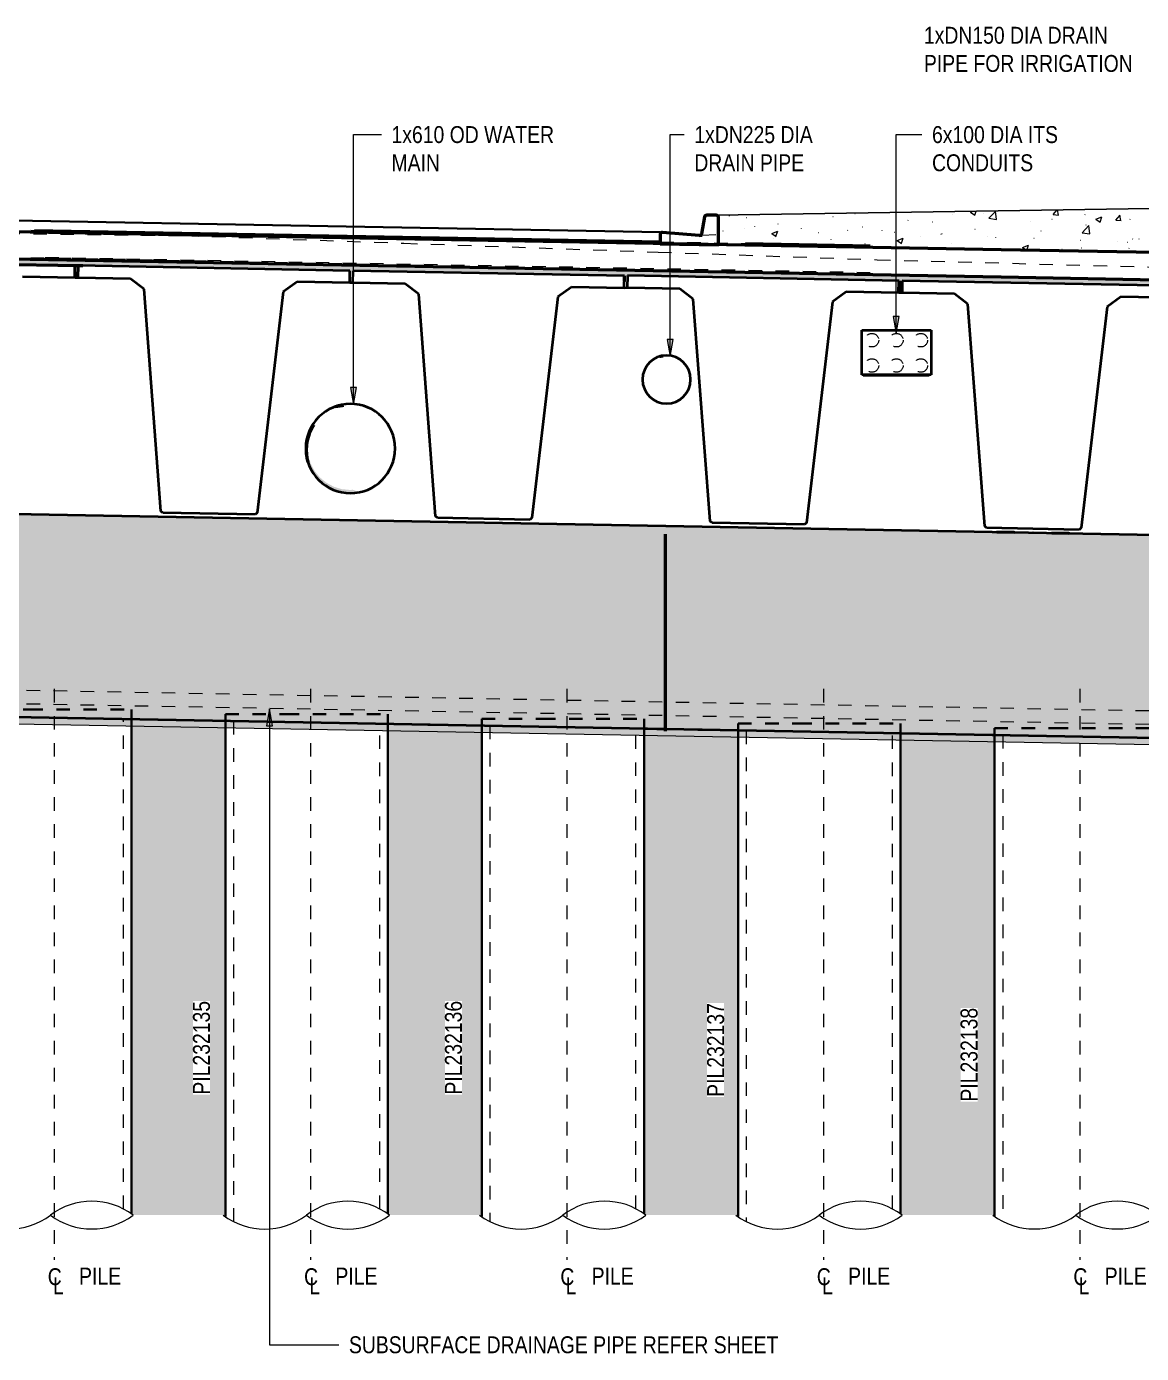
# Model space of a CAD drawing. Header units: metres. Extents: x -1140 to -1058, y 3 to 557.
# Drawn here: x -1072.7 to -1064.46, y 13.8 to 23.6 of the extents above; entities that cross this region are included whole.
import ezdxf

# ---------------------------------------------------------------- set-up
doc = ezdxf.new("R2010")
doc.units = ezdxf.units.M
doc.linetypes.add('JacobsCenter', pattern=[0.015, 0.009, -0.0015, 0.003, -0.0015])
doc.linetypes.add('JacobsDash_2_', pattern=[0.0045, 0.003, -0.0015])
for name, color, linetype, lineweight in [('A-ANNO-NOTE', 7, 'Continuous', 9), ('A-DETL', 7, 'Continuous', 13), ('A-DETL-GENF', 7, 'Continuous', 9), ('A-FLOR', 7, 'Continuous', 50), ('A-FLOR-HDLN', 7, 'JacobsDash_2_', 18), ('A-GENM', 7, 'Continuous', 35), ('A-GENM-HDLN', 7, 'JacobsDash_2_', 18), ('G-ANNO-TEXT', 7, 'Continuous', 9), ('S-BEAM', 7, 'Continuous', 50), ('S-BEAM-HDLN', 7, 'JacobsDash_2_', 18), ('S-FNDN', 7, 'Continuous', 50), ('S-FNDN-HDLN', 7, 'JacobsDash_2_', 18), ('S-FNDN-IDEN', 7, 'Continuous', 18)]:
    doc.layers.add(name, color=color, linetype=linetype, lineweight=lineweight)
doc.styles.add('Arial Narrow', font='ARIALN.TTF', dxfattribs={"height": 0.125})

# ---------------------------------------------------------------- blocks, each defined once
blk = doc.blocks.new('06_SFR_GCT_Girder_SuperT_BR08Edge_CS - Super T - 1815-6539906-DRG-2873064 - ABUTMENT B ELEVATION')
at = {"layer": 'S-BEAM'}
blk.add_line((-1109.404, 21.6333), (-1109.4022, 21.7233), dxfattribs=at)
blk = doc.blocks.new('01_SFO_FRP_Pile_CastInPlace_CS_BR08 - CAST-IN-PLACE PILE - 1200-8642087-DRG-2873064 - ABUTMENT B ELEVATION')
at = {"layer": 'S-FNDN', "lineweight": 35}
for p, q in [((-1116.2781, 18.5052), (-1116.2781, 14.8107)), ((-1115.0781, 14.8269), (-1115.0781, 18.4833))]:
    blk.add_line(p, q, dxfattribs=at)
at = {"layer": 'S-FNDN-HDLN', "lineweight": 35}
for p, q in [((-1116.2781, 18.5554), (-1116.2781, 18.5053)), ((-1116.2781, 18.5554), (-1115.8322, 18.5554)), ((-1115.8322, 18.5554), (-1115.0781, 18.5554)), ((-1115.0781, 18.4833), (-1115.0781, 18.5554))]:
    blk.add_line(p, q, dxfattribs=at)
blk = doc.blocks.new('01_SFO_FRP_Pile_CastInPlace_CS_BR08 - CAST-IN-PLACE PILE - 1200-8642141-DRG-2873064 - ABUTMENT B ELEVATION')
at = {"layer": 'S-FNDN', "lineweight": 35}
for p, q in [((-1114.3831, 18.4706), (-1114.3831, 14.8075)), ((-1113.1831, 14.8269), (-1113.1831, 18.4487))]:
    blk.add_line(p, q, dxfattribs=at)
at = {"layer": 'S-FNDN-HDLN', "lineweight": 35}
for p, q in [((-1114.3831, 18.5212), (-1114.3831, 18.4706)), ((-1114.3831, 18.5212), (-1113.9372, 18.5212)), ((-1113.9372, 18.5212), (-1113.1831, 18.5212)), ((-1113.1831, 18.4487), (-1113.1831, 18.5212))]:
    blk.add_line(p, q, dxfattribs=at)
blk = doc.blocks.new('01_SFO_FRP_Pile_CastInPlace_CS_BR08 - CAST-IN-PLACE PILE - 1200-8642185-DRG-2873064 - ABUTMENT B ELEVATION')
at = {"layer": 'S-FNDN', "lineweight": 35}
for p, q in [((-1112.4881, 18.436), (-1112.4881, 14.8075)), ((-1111.2881, 14.8269), (-1111.2881, 18.4141))]:
    blk.add_line(p, q, dxfattribs=at)
at = {"layer": 'S-FNDN-HDLN', "lineweight": 35}
for p, q in [((-1112.4881, 18.4861), (-1112.4881, 18.436)), ((-1112.4881, 18.4861), (-1112.0422, 18.4861)), ((-1112.0422, 18.4861), (-1111.2881, 18.4861)), ((-1111.2881, 18.4141), (-1111.2881, 18.4861))]:
    blk.add_line(p, q, dxfattribs=at)
blk = doc.blocks.new('01_SFO_FRP_Pile_CastInPlace_CS_BR08 - CAST-IN-PLACE PILE - 1200-8642223-DRG-2873064 - ABUTMENT B ELEVATION')
at = {"layer": 'S-FNDN', "lineweight": 35}
for p, q in [((-1110.5931, 18.4014), (-1110.5931, 14.8075)), ((-1109.3931, 14.8269), (-1109.3931, 18.3795))]:
    blk.add_line(p, q, dxfattribs=at)
at = {"layer": 'S-FNDN-HDLN', "lineweight": 35}
for p, q in [((-1110.5931, 18.4519), (-1110.5931, 18.4014)), ((-1110.5931, 18.4519), (-1110.1472, 18.4519)), ((-1110.1472, 18.4519), (-1109.3931, 18.4519)), ((-1109.3931, 18.3795), (-1109.3931, 18.4519))]:
    blk.add_line(p, q, dxfattribs=at)
blk = doc.blocks.new('01_SFO_FRP_Pile_CastInPlace_CS_BR08 - CAST-IN-PLACE PILE - 1200-8642276-DRG-2873064 - ABUTMENT B ELEVATION')
at = {"layer": 'S-FNDN', "lineweight": 35}
for p, q in [((-1108.6981, 18.3668), (-1108.6981, 14.8107)), ((-1107.4981, 14.8269), (-1107.4981, 18.3449))]:
    blk.add_line(p, q, dxfattribs=at)
at = {"layer": 'S-FNDN-HDLN', "lineweight": 35}
for p, q in [((-1108.6981, 18.4169), (-1108.6981, 18.3668)), ((-1108.6981, 18.4169), (-1108.2522, 18.4169)), ((-1108.2522, 18.4169), (-1107.4981, 18.4169)), ((-1107.4981, 18.3449), (-1107.4981, 18.4169))]:
    blk.add_line(p, q, dxfattribs=at)
blk = doc.blocks.new('20_SFR_WSC_ShotcreteWall_ArchFlatBack_Datum - ArchWall_PileSize_1200-8656571-DRG-2873064 - ABUTMENT B ELEVATION')
at = {"layer": 'A-GENM', "linetype": 'JacobsDash_2_', "lineweight": 18, "true_color": 0x9ab29e}
for points in [[(-1115.0778, 14.8267), (-1115.0778, 18.4828), (-1115.0786, 18.4828), (-1115.0786, 14.8273)], [(-1114.3823, 14.8069), (-1114.3823, 18.47), (-1115.0778, 18.4828), (-1115.0778, 14.8267), (-1115.0644, 14.818), (-1114.3994, 14.818)]]:
    blk.add_hatch(color=253, dxfattribs=at).paths.add_polyline_path(points)
at = {"layer": 'A-GENM', "color": 252, "true_color": 0x888888}
for p, q in [((-1115.0783, 18.4828), (-1115.0778, 18.4828)), ((-1115.0778, 18.4828), (-1115.0778, 14.8267))]:
    blk.add_line(p, q, dxfattribs=at)
at = {"layer": 'A-GENM', "color": 252, "true_color": 0x888888, "flags": 128}
blk.add_lwpolyline([(-1114.3822, 18.47), (-1114.4779, 18.4718), (-1114.5774, 18.4736), (-1114.6785, 18.4755), (-1114.7802, 18.4773), (-1114.8813, 18.4792), (-1114.9808, 18.481), (-1115.0778, 18.4828)], dxfattribs=at)
at = {"layer": 'A-GENM-HDLN', "color": 252, "true_color": 0x888888}
for p, q in [((-1115.1366, 14.8627), (-1115.1366, 18.4839)), ((-1114.3809, 18.47), (-1114.3822, 18.47)), ((-1114.3809, 14.8061), (-1114.3809, 18.47)), ((-1114.3221, 18.4689), (-1114.3221, 14.7709))]:
    blk.add_line(p, q, dxfattribs=at)
at = {"layer": 'A-GENM-HDLN', "color": 252, "true_color": 0x888888, "flags": 128}
for points in [[(-1115.1366, 18.4839), (-1115.1082, 18.4834), (-1115.0885, 18.483), (-1115.0783, 18.4828)], [(-1114.3809, 18.47), (-1114.3702, 18.4698), (-1114.3505, 18.4694), (-1114.3221, 18.4689)]]:
    blk.add_lwpolyline(points, dxfattribs=at)
blk = doc.blocks.new('20_SFR_WSC_ShotcreteWall_ArchFlatBack_Datum - ArchWall_PileSize_1200-8656659-DRG-2873064 - ABUTMENT B ELEVATION')
at = {"layer": 'A-GENM', "linetype": 'JacobsDash_2_', "lineweight": 18, "true_color": 0x9ab29e}
blk.add_hatch(color=253, dxfattribs=at).paths.add_polyline_path([(-1112.4873, 14.8069), (-1112.4873, 18.4352), (-1113.1834, 18.4477), (-1113.1834, 14.8271), (-1113.1694, 14.818), (-1112.5044, 14.818)])
at = {"layer": 'A-GENM', "color": 252, "true_color": 0x888888}
blk.add_line((-1113.1834, 18.4477), (-1113.1834, 14.8271), dxfattribs=at)
at = {"layer": 'A-GENM', "color": 252, "true_color": 0x888888, "flags": 128}
blk.add_lwpolyline([(-1112.4872, 18.4352), (-1112.5832, 18.4369), (-1112.6828, 18.4387), (-1112.784, 18.4405), (-1112.8857, 18.4423), (-1112.9868, 18.4441), (-1113.0864, 18.4459), (-1113.1834, 18.4477)], dxfattribs=at)
at = {"layer": 'A-GENM-HDLN', "color": 252, "true_color": 0x888888}
for p, q in [((-1113.2422, 14.863), (-1113.2422, 18.4487)), ((-1112.4862, 18.4352), (-1112.4872, 18.4352)), ((-1112.4862, 14.8063), (-1112.4862, 18.4352)), ((-1112.4274, 18.4341), (-1112.4274, 14.7711))]:
    blk.add_line(p, q, dxfattribs=at)
at = {"layer": 'A-GENM-HDLN', "color": 252, "true_color": 0x888888, "flags": 128}
for points in [[(-1113.2422, 18.4487), (-1113.2138, 18.4482), (-1113.1941, 18.4479), (-1113.1834, 18.4477)], [(-1112.4862, 18.4352), (-1112.4755, 18.435), (-1112.4558, 18.4346), (-1112.4274, 18.4341)]]:
    blk.add_lwpolyline(points, dxfattribs=at)
blk = doc.blocks.new('20_SFR_WSC_ShotcreteWall_ArchFlatBack_Datum - ArchWall_PileSize_1200-8656711-DRG-2873064 - ABUTMENT B ELEVATION')
at = {"layer": 'A-GENM', "linetype": 'JacobsDash_2_', "lineweight": 18, "true_color": 0x9ab29e}
for points in [[(-1110.593, 14.8074), (-1110.593, 18.4002), (-1111.2886, 18.412), (-1111.2886, 14.8273), (-1111.2744, 14.818), (-1110.6094, 14.818)], [(-1110.5923, 14.8069), (-1110.5923, 18.4002), (-1110.593, 18.4002), (-1110.593, 14.8074)]]:
    blk.add_hatch(color=253, dxfattribs=at).paths.add_polyline_path(points)
at = {"layer": 'A-GENM', "color": 252, "true_color": 0x888888}
for p, q in [((-1110.593, 14.8074), (-1110.593, 18.4002)), ((-1110.593, 18.4002), (-1110.5925, 18.4002))]:
    blk.add_line(p, q, dxfattribs=at)
at = {"layer": 'A-GENM', "color": 252, "true_color": 0x888888, "flags": 128}
blk.add_lwpolyline([(-1110.593, 18.4002), (-1110.6899, 18.4018), (-1110.7895, 18.4035), (-1110.8907, 18.4052), (-1110.9924, 18.4069), (-1111.0935, 18.4086), (-1111.1931, 18.4103), (-1111.2887, 18.412)], dxfattribs=at)
at = {"layer": 'A-GENM-HDLN', "color": 252, "true_color": 0x888888}
for p, q in [((-1111.3489, 14.8638), (-1111.3489, 18.413)), ((-1111.2901, 18.412), (-1111.2901, 14.8282)), ((-1111.2887, 18.412), (-1111.2901, 18.412)), ((-1110.5341, 18.3992), (-1110.5341, 14.7719))]:
    blk.add_line(p, q, dxfattribs=at)
at = {"layer": 'A-GENM-HDLN', "color": 252, "true_color": 0x888888, "flags": 128}
for points in [[(-1111.3489, 18.413), (-1111.3205, 18.4125), (-1111.3008, 18.4122), (-1111.2901, 18.412)], [(-1110.5925, 18.4002), (-1110.5823, 18.4), (-1110.5625, 18.3996), (-1110.5341, 18.3992)]]:
    blk.add_lwpolyline(points, dxfattribs=at)
blk = doc.blocks.new('20_SFR_WSC_ShotcreteWall_ArchFlatBack_Datum - ArchWall_PileSize_1200-8656794-DRG-2873064 - ABUTMENT B ELEVATION')
at = {"layer": 'A-GENM', "linetype": 'JacobsDash_2_', "lineweight": 18, "true_color": 0x9ab29e}
for points in [[(-1109.3927, 14.8267), (-1109.3927, 18.3787), (-1109.3936, 18.3787), (-1109.3936, 14.8273)], [(-1108.6973, 14.8102), (-1108.6973, 18.3663), (-1109.3927, 18.3787), (-1109.3927, 14.8267), (-1109.3794, 14.818), (-1108.7094, 14.818)]]:
    blk.add_hatch(color=253, dxfattribs=at).paths.add_polyline_path(points)
at = {"layer": 'A-GENM', "color": 252, "true_color": 0x888888}
for p, q in [((-1109.3933, 18.3787), (-1109.3927, 18.3787)), ((-1109.3927, 18.3787), (-1109.3927, 14.8267))]:
    blk.add_line(p, q, dxfattribs=at)
at = {"layer": 'A-GENM', "color": 252, "true_color": 0x888888, "flags": 128}
blk.add_lwpolyline([(-1108.6972, 18.3663), (-1108.793, 18.368), (-1108.8925, 18.3698), (-1108.9936, 18.3716), (-1109.0952, 18.3734), (-1109.1963, 18.3752), (-1109.2958, 18.377), (-1109.3927, 18.3787)], dxfattribs=at)
at = {"layer": 'A-GENM-HDLN', "color": 252, "true_color": 0x888888}
for p, q in [((-1109.4515, 14.8627), (-1109.4515, 18.3797)), ((-1108.6961, 18.3663), (-1108.6972, 18.3663)), ((-1108.6961, 14.8094), (-1108.6961, 18.3663)), ((-1108.6372, 18.3652), (-1108.6372, 14.7734))]:
    blk.add_line(p, q, dxfattribs=at)
at = {"layer": 'A-GENM-HDLN', "color": 252, "true_color": 0x888888, "flags": 128}
for points in [[(-1109.4515, 18.3797), (-1109.4231, 18.3792), (-1109.4034, 18.3789), (-1109.3933, 18.3787)], [(-1108.6961, 18.3663), (-1108.6854, 18.3661), (-1108.6657, 18.3657), (-1108.6372, 18.3652)]]:
    blk.add_lwpolyline(points, dxfattribs=at)
blk = doc.blocks.new('05_SFO_BPE_Twin_Pedestal_Sq125_CS_BR08-ABUT_B - 525 Wide Pedestal _125L x 125W x20H_-V14-DRG-2873064 - ABUTMENT B ELEVATION')
at = {"layer": 'S-FNDN'}
for p, q in [((-1108.6799, 19.8666), (-1108.553, 19.8643)), ((-1108.2739, 19.8592), (-1108.1471, 19.8569))]:
    blk.add_line(p, q, dxfattribs=at)
at = {"layer": 'S-FNDN-HDLN', "lineweight": 35}
for p, q in [((-1108.5465, 19.8642), (-1108.553, 19.8643)), ((-1108.4135, 19.8618), (-1108.4131, 19.8618)), ((-1108.1406, 19.8568), (-1108.1471, 19.8569))]:
    blk.add_line(p, q, dxfattribs=at)
blk = doc.blocks.new('kerb 4B_2 - kerb 4B_2-6314758-DRG-2873064 - ABUTMENT B ELEVATION')
at = {"layer": 'A-FLOR'}
for p, q in [((-1110.8417, 22.1943), (-1110.8642, 22.0702)), ((-1110.7532, 22.2067), (-1110.8267, 22.2067)), ((-1110.738, 21.9883), (-1110.738, 22.1918)), ((-1111.1694, 22.0654), (-1111.1694, 21.9961)), ((-1110.8805, 22.0577), (-1111.1528, 22.0803)), ((-1111.1694, 21.9961), (-1110.738, 21.9883)), ((-1110.8785, 22.0578), (-1110.8805, 22.0579)), ((-1110.8785, 22.0578), (-1110.8587, 22.0588))]:
    blk.add_line(p, q, dxfattribs=at)
at = {"layer": 'A-FLOR', "flags": 128}
for points in [[(-1110.8267, 22.2067), (-1110.8302, 22.2063), (-1110.8336, 22.2051), (-1110.8365, 22.2032), (-1110.8389, 22.2006), (-1110.8407, 22.1976), (-1110.8417, 22.1943)], [(-1110.738, 22.1918), (-1110.7383, 22.1951), (-1110.7395, 22.1983), (-1110.7413, 22.2012), (-1110.7437, 22.2035), (-1110.7466, 22.2053), (-1110.7498, 22.2064), (-1110.7532, 22.2068)], [(-1111.1528, 22.0803), (-1111.1564, 22.0802), (-1111.1599, 22.0793), (-1111.163, 22.0776), (-1111.1657, 22.0752), (-1111.1677, 22.0722), (-1111.1689, 22.0689), (-1111.1694, 22.0654)], [(-1110.8642, 22.0702), (-1110.8653, 22.0667), (-1110.8673, 22.0635), (-1110.8699, 22.0609), (-1110.8732, 22.0591), (-1110.8768, 22.058), (-1110.8783, 22.0578)]]:
    blk.add_lwpolyline(points, dxfattribs=at)
at = {"layer": 'A-FLOR-HDLN'}
blk.add_line((-1110.8587, 22.0588), (-1110.6785, 22.0678), dxfattribs=at)
blk = doc.blocks.new('CS_DET_Pile-Column_BreakLine - CS_Tubular BreakLine-5381600-DRG-2873064 - ABUTMENT B ELEVATION')
at = {"layer": 'A-DETL-GENF', "lineweight": 18}
for centre, start, end in [((-1115.3706, 14.4123), 52.95733, 127.04267), ((-1115.9831, 15.2238), 232.95733, 307.04267), ((-1115.3706, 15.2238), 232.95733, 307.04267)]:
    blk.add_arc(centre, 0.5084, start, end, dxfattribs=at)
blk = doc.blocks.new('CS_DET_Pile-Column_BreakLine - CS_Tubular BreakLine-V27-DRG-2873064 - ABUTMENT B ELEVATION')
at = {"layer": 'A-DETL-GENF', "lineweight": 18}
for centre, start, end in [((-1109.6869, 14.4106), 52.95733, 127.04267), ((-1110.3019, 15.2255), 232.95733, 307.04267), ((-1109.6869, 15.2255), 232.95733, 307.04267)]:
    blk.add_arc(centre, 0.5105, start, end, dxfattribs=at)
blk = doc.blocks.new('CS_DET_Pile-Column_BreakLine - CS_Tubular BreakLine-V28-DRG-2873064 - ABUTMENT B ELEVATION')
at = {"layer": 'A-DETL-GENF', "lineweight": 18}
for centre, radius, start, end in [((-1113.4769, 14.4106), 0.5104, 52.95733, 127.04267), ((-1114.0919, 15.2255), 0.5105, 232.95733, 307.04267), ((-1113.4769, 15.2255), 0.5104, 232.95733, 307.04267)]:
    blk.add_arc(centre, radius, start, end, dxfattribs=at)
blk = doc.blocks.new('CS_DET_Pile-Column_BreakLine - CS_Tubular BreakLine-V29-DRG-2873064 - ABUTMENT B ELEVATION')
at = {"layer": 'A-DETL-GENF', "lineweight": 18}
for centre, start, end in [((-1107.7906, 14.4123), 52.95733, 127.04267), ((-1108.4031, 15.2238), 232.95733, 307.04267), ((-1107.7906, 15.2238), 232.95733, 307.04267)]:
    blk.add_arc(centre, 0.5084, start, end, dxfattribs=at)
blk = doc.blocks.new('CS_Annot_Centreline Symbol1 - CS_Annot_Centreline Symbol 2-5069981-DRG-2873064 - ABUTMENT B ELEVATION')
at = {"layer": 'A-ANNO-NOTE', "char_height": 0.125, "attachment_point": 1, "style": 'Arial Narrow'}
for s, insert, width in [('C  ', (-1134.6589, 14.4254), 0.220464), ('L', (-1134.6199, 14.3587), 0.096202)]:
    blk.add_mtext(s, dxfattribs=dict(at, insert=insert, width=width))

msp = doc.modelspace()

# ---------------------------------------------------------------- hatches: boundary and pattern name
at = {"layer": 'A-DETL-GENF'}
h = msp.add_hatch(dxfattribs=at)
h.set_pattern_fill('FP_4', color=256, style=0, pattern_type=2)
h.set_pattern_definition([(50, (-1077.1274, 10.849), (0.462752, -0.040482), [0.04839, -0.53226]), (355, (-1077.1274, 10.849), (-0.089515, 0.485288), [0.03871, -0.42581]), (100.451, (-1077.0894, 10.846), (0.373239, 0.444792), [0.04112, -0.45235]), (46.184, (-1077.1274, 10.979), (0.688537, -0.106788), [0.07258, -0.79839]), (96.636, (-1077.0704, 10.97), (0.603004, 0.628464), [0.06168, -0.67852]), (351.184, (-1077.1274, 10.979), (0.603003, 0.628458), [0.05806, -0.63871]), (21, (-1077.0634, 10.946), (0.3850964, -0.259757), [0.04839, -0.53226]), (326, (-1077.0634, 10.946), (0.156981, 0.46784), [0.03871, -0.42581]), (71.451, (-1077.0314, 10.925), (0.542082, 0.208074), [0.04112, -0.45235]), (37.5, (-1077.1274, 10.849), (0.0078486, 0.2147693), [0.00168, -0.41897, 0.00168, -0.43058, -0.42742]), (37.5, (-1077.1274, 10.849), (0.0078486, 0.2147693), [-0.8529, 0.00168, -0.42574]), (7.5, (-1077.1274, 10.849), (0.1697183, 0.2544596), [0.00168, -0.24477, 0.00168, -0.40929, -0.1629]), (7.5, (-1077.1274, 10.849), (0.1697183, 0.2544596), [-0.65742, 0.00168, -0.16123]), (327.5, (-1077.2714, 10.849), (0.344396, -0.014553), [0.00168, -0.15961, 0.00168, -0.50155, -0.66774]), (327.5, (-1077.2714, 10.849), (0.344396, -0.014553), [-0.66451, 0.00168, -0.66606]), (317.5, (-1077.3364, 10.849), (0.376253, 0.064585), [0.00168, -0.208, 0.00168, -0.33252, -0.47419]), (317.5, (-1077.3364, 10.849), (0.376253, 0.064585), [-0.54387, 0.00168, -0.47252])])
h.paths.add_polyline_path([(-1062.4391, 21.8968), (-1062.4391, 22.2889), (-1067.5945, 22.2063), (-1067.5891, 22.2034), (-1067.5866, 22.2009), (-1067.5845, 22.1973), (-1067.5836, 22.1943), (-1067.5833, 22.1916), (-1067.5833, 21.9885), (-1062.6707, 21.9009)])
at = {"layer": 'A-DETL-GENF', "true_color": 0x808080}
h = msp.add_hatch(color=8, dxfattribs=at)
h.paths.add_polyline_path([(-1068.1172, 20.8987), (-1068.1159, 20.9019), (-1068.119, 20.9059), (-1068.1241, 20.9183), (-1068.1257, 20.9144), (-1068.1216, 20.9044), (-1068.119, 20.9011)])
h.paths.add_polyline_path([(-1068.129, 21.0566), (-1068.1221, 21.0735), (-1068.1241, 21.0762), (-1068.1307, 21.0605)])
at = {"layer": 'A-DETL-GENF'}
h = msp.add_hatch(dxfattribs=at)
h.set_pattern_fill('FP_5', color=256, style=0, pattern_type=2)
h.set_pattern_definition([(0, (-1077.12741, 10.849), (0.4064, 0.1016), [0.01676, -0.28804, 0.01676, -0.28804, -1.626]), (0, (-1077.12741, 10.849), (0.4064, 0.1016), [-0.6096, 0.01676, -0.59284, 0.01676, -0.28804, -0.7112]), (0, (-1077.12741, 10.849), (0.4064, 0.1016), [-1.524, 0.01676, -0.18644, 0.01676, -0.49124]), (120, (-1076.97541, 10.9), (-0.2911882, 0.3011527), [0.01676, -0.28804, 0.01676, -0.28804, -1.626]), (120, (-1076.97541, 10.9), (-0.2911882, 0.3011527), [-0.6096, 0.01676, -0.59284, 0.01676, -0.28804, -0.7112]), (120, (-1076.97541, 10.9), (-0.2911882, 0.3011527), [-1.524, 0.01676, -0.18644, 0.01676, -0.49124]), (240, (-1076.92441, 11.103), (-0.1152118, -0.4027527), [0.01676, -0.28804, 0.01676, -1.914]), (240, (-1076.92441, 11.103), (-0.1152118, -0.4027527), [-0.32156, -0.28804, 0.01676, -0.59284, -1.016]), (240, (-1076.92441, 11.103), (-0.1152118, -0.4027527), [-1.219, 0.01676, -0.28804, 0.01676, -0.69444]), (240, (-1076.92441, 11.103), (-0.1152118, -0.4027527), [-1.541, -0.18644, 0.01676, -0.49124])])
h.paths.add_polyline_path([(-1090.669, 18.2453), (-1090.669, 18.2453), (-1090.6691, 18.2453)])
h.paths.add_polyline_path([(-1092.6678, 18.1538), (-1092.6678, 18.1538), (-1090.8659, 18.1924), (-1090.8659, 18.2413), (-1089.9407, 18.2603), (-1089.9406, 18.2123), (-1088.7409, 18.2381), (-1088.7409, 18.2876), (-1087.8157, 18.3069), (-1087.8156, 18.2579), (-1086.6159, 18.2837), (-1086.6159, 18.333), (-1085.6901, 18.3516), (-1085.6901, 18.3036), (-1084.4914, 18.3293), (-1084.4914, 18.3786), (-1083.5651, 18.398), (-1083.5651, 18.3492), (-1082.3664, 18.3749), (-1082.3664, 18.4234), (-1081.4401, 18.4435), (-1081.4401, 18.3948), (-1080.2414, 18.4206), (-1080.2412, 18.4702), (-1079.3155, 18.49), (-1079.3155, 18.4404), (-1078.7154, 18.4533), (-1078.7154, 18.5033), (-1092.6678, 18.2038)])
h.paths.add_polyline_path([(-1061.8893, 18.25), (-1061.8893, 18.3), (-1074.4156, 18.5288), (-1074.4156, 18.4788), (-1073.819, 18.4679), (-1073.819, 18.5177), (-1073.1227, 18.5049), (-1073.1227, 18.4552), (-1071.924, 18.4333), (-1071.924, 18.4828), (-1071.2277, 18.47), (-1071.2277, 18.4206), (-1070.029, 18.3987), (-1070.0288, 18.4477), (-1069.3327, 18.4352), (-1069.3323, 18.386), (-1068.134, 18.3641), (-1068.134, 18.412), (-1067.4377, 18.4002), (-1067.4377, 18.3514), (-1066.239, 18.3295), (-1066.239, 18.3787), (-1065.5427, 18.3663), (-1065.5421, 18.3168), (-1064.344, 18.2949), (-1064.3438, 18.3441), (-1063.6431, 18.3309), (-1063.6431, 18.2821), (-1062.4444, 18.2602)])
h.paths.add_polyline_path([(-1078.4876, 18.5082), (-1074.5899, 18.532), (-1076.1009, 18.5595), (-1078.4669, 18.5087)])
at = {"layer": 'G-ANNO-TEXT'}
for points in [[(-1066.2701, 21.3337), (-1066.248, 21.4587), (-1066.2921, 21.4587)], [(-1067.9405, 21.1642), (-1067.9185, 21.2892), (-1067.9626, 21.2892)], [(-1070.2826, 20.808), (-1070.2605, 20.933), (-1070.3046, 20.933)], [(-1070.9032, 18.5591), (-1070.9252, 18.4341), (-1070.8812, 18.4341)]]:
    msp.add_hatch(color=256, dxfattribs=at).paths.add_polyline_path(points)
at = {"layer": 'S-BEAM', "lineweight": 5, "true_color": 0xc0c0c0}
h = msp.add_hatch(color=9, dxfattribs=at)
h.paths.add_polyline_path([(-1061.889, 19.8003), (-1061.8891, 21.4917), (-1061.8925, 21.4917), (-1061.8925, 19.8004), (-1061.89, 19.8003)])
h.paths.add_polyline_path([(-1064.1988, 21.5955), (-1064.1988, 21.5961), (-1064.2176, 21.5956)])
h.paths.add_polyline_path([(-1062.1773, 21.6484), (-1062.1773, 21.6893), (-1062.1762, 21.6893), (-1062.1762, 21.6915), (-1062.178, 21.6917), (-1073.6657, 21.8998), (-1073.6657, 21.8604), (-1072.304, 21.8349), (-1072.2833, 21.8355), (-1070.2742, 21.7977), (-1070.2535, 21.7983), (-1068.2571, 21.7605), (-1068.257, 21.7613), (-1068.2444, 21.7616), (-1068.2227, 21.7622), (-1066.2043, 21.7242), (-1066.193, 21.7245), (-1064.1839, 21.686), (-1064.1839, 21.6855), (-1064.1632, 21.686), (-1062.1787, 21.6484)])
h = msp.add_hatch(color=9, dxfattribs=at)
h.paths.add_polyline_path([(-1067.9674, 20.8154), (-1067.9589, 20.8168), (-1067.9473, 20.8211), (-1067.9686, 20.8186), (-1068.0135, 20.8247), (-1068.0564, 20.843), (-1068.0912, 20.8697), (-1068.1159, 20.9019), (-1068.1169, 20.8983), (-1068.0933, 20.8676), (-1068.0564, 20.8393), (-1068.0117, 20.8213), (-1067.9686, 20.8156)])
h.paths.add_polyline_path([(-1068.1257, 20.9144), (-1068.1241, 20.9183), (-1068.1364, 20.9481), (-1068.1424, 20.9934), (-1068.1361, 21.0395), (-1068.129, 21.0566), (-1068.1307, 21.0605), (-1068.1393, 21.0395), (-1068.1454, 20.9934), (-1068.1393, 20.9474), (-1068.1299, 20.9246)])
h.paths.add_polyline_path([(-1068.1221, 21.0735), (-1068.1178, 21.0824), (-1068.0933, 21.1146), (-1068.1169, 21.0883), (-1068.1234, 21.0752)])
h.paths.add_polyline_path([(-1068.0904, 21.1178), (-1068.0789, 21.1266), (-1068.089, 21.1193), (-1068.09, 21.1182)])
for points in [[(-1066.4753, 21.0276), (-1066.3131, 21.0282), (-1066.3131, 21.0285), (-1066.4753, 21.0282)], [(-1070.6216, 20.473), (-1070.6198, 20.473), (-1070.6216, 20.4918), (-1070.6156, 20.5532), (-1070.5976, 20.6123), (-1070.5746, 20.6553), (-1070.5817, 20.6458), (-1070.6093, 20.5906), (-1070.6257, 20.5336), (-1070.6314, 20.473), (-1070.6235, 20.473)], [(-1070.3044, 20.153), (-1070.2376, 20.1601), (-1070.2865, 20.1787), (-1070.3066, 20.1768), (-1070.3681, 20.1828), (-1070.4272, 20.2008), (-1070.4835, 20.2314), (-1070.5293, 20.269), (-1070.5685, 20.3168), (-1070.5976, 20.3712), (-1070.6156, 20.4303), (-1070.6198, 20.473), (-1070.6314, 20.473), (-1070.6257, 20.4124), (-1070.6088, 20.3558), (-1070.5784, 20.2993), (-1070.536, 20.2483), (-1070.4877, 20.2086), (-1070.4289, 20.1776), (-1070.3688, 20.1593), (-1070.3273, 20.1553)], [(-1061.8887, 18.3), (-1061.8887, 19.8003), (-1073.6658, 20.0154), (-1073.6658, 18.5151), (-1062.6951, 18.3148)]]:
    msp.add_hatch(color=9, dxfattribs=at).paths.add_polyline_path(points)

# ---------------------------------------------------------------- linework, layer by layer
at = {"layer": 'A-DETL', "lineweight": 25}
for p, q in [((-1062.4391, 22.2889), (-1067.5985, 22.2068)), ((-1067.5833, 21.9885), (-1062.4391, 21.8968))]:
    msp.add_line(p, q, dxfattribs=at)
at = {"layer": 'A-DETL', "lineweight": 35}
msp.add_line((-1076.1226, 22.2302), (-1068.0147, 22.0814), dxfattribs=at)
at = {"layer": 'A-DETL', "lineweight": 40}
for p, q in [((-1067.5833, 22.1916), (-1067.5833, 21.9885)), ((-1072.3382, 21.8338), (-1074.3475, 21.8718)), ((-1072.3399, 21.7438), (-1072.3382, 21.8338)), ((-1072.3173, 21.8346), (-1072.3191, 21.745)), ((-1070.3079, 21.7966), (-1072.3173, 21.8346)), ((-1070.3096, 21.7066), (-1070.3079, 21.7966)), ((-1070.2872, 21.7974), (-1070.2889, 21.7078)), ((-1068.2778, 21.7594), (-1070.2872, 21.7974)), ((-1072.3399, 21.7438), (-1072.7292, 21.7511)), ((-1072.3191, 21.745), (-1072.3399, 21.7438)), ((-1071.9295, 21.7373), (-1072.3191, 21.745)), ((-1071.8298, 21.6603), (-1071.9295, 21.7373)), ((-1070.6989, 21.714), (-1070.8018, 21.6409)), ((-1070.3096, 21.7066), (-1070.6989, 21.714)), ((-1070.2889, 21.7078), (-1070.3096, 21.7066)), ((-1069.8994, 21.7001), (-1070.2889, 21.7078)), ((-1069.7997, 21.6231), (-1069.8994, 21.7001)), ((-1068.6688, 21.6768), (-1068.7717, 21.6037)), ((-1068.2795, 21.6694), (-1068.6688, 21.6768)), ((-1068.2795, 21.6694), (-1068.2778, 21.7594)), ((-1068.2588, 21.6717), (-1068.2795, 21.6694)), ((-1068.257, 21.7613), (-1068.2588, 21.6717)), ((-1067.8692, 21.6639), (-1068.2588, 21.6717)), ((-1066.2477, 21.7233), (-1068.257, 21.7613)), ((-1066.2494, 21.6333), (-1066.2477, 21.7233)), ((-1066.2269, 21.7236), (-1066.2287, 21.634)), ((-1064.2176, 21.6856), (-1066.2269, 21.7236)), ((-1071.7057, 20.0206), (-1071.8298, 21.6603)), ((-1070.8018, 21.6409), (-1070.9927, 20.0072)), ((-1069.6756, 19.9835), (-1069.7997, 21.6231)), ((-1068.7717, 21.6037), (-1068.9626, 19.97)), ((-1067.7696, 21.587), (-1067.8692, 21.6639)), ((-1067.6455, 19.9473), (-1067.7696, 21.587)), ((-1066.6387, 21.6406), (-1066.7416, 21.5676)), ((-1066.2494, 21.6333), (-1066.6387, 21.6406)), ((-1066.2287, 21.634), (-1066.2494, 21.6333)), ((-1065.8391, 21.6263), (-1066.2287, 21.634)), ((-1065.7395, 21.5493), (-1065.8391, 21.6263)), ((-1064.6086, 21.603), (-1064.7115, 21.5299)), ((-1064.2193, 21.5956), (-1064.6086, 21.603)), ((-1066.7416, 21.5676), (-1066.9325, 19.9338)), ((-1065.6153, 19.9096), (-1065.7395, 21.5493)), ((-1064.7115, 21.5299), (-1064.9023, 19.8962)), ((-1066.5248, 21.3575), (-1066.0122, 21.3575)), ((-1066.5248, 21.0276), (-1066.5248, 21.3575)), ((-1066.0122, 21.3575), (-1066.0122, 21.0276)), ((-1066.0122, 21.0276), (-1066.5248, 21.0276)), ((-1073.6658, 20.0154), (-1061.8925, 19.8004)), ((-1071.6915, 20.0074), (-1071.7057, 20.0206)), ((-1071.0073, 19.9944), (-1071.6915, 20.0074)), ((-1070.9927, 20.0072), (-1071.0073, 19.9944)), ((-1069.6614, 19.9702), (-1069.6756, 19.9835)), ((-1068.9772, 19.9572), (-1069.6614, 19.9702)), ((-1068.9626, 19.97), (-1068.9772, 19.9572)), ((-1067.6312, 19.9341), (-1067.6455, 19.9473)), ((-1066.9471, 19.9211), (-1067.6312, 19.9341)), ((-1066.9325, 19.9338), (-1066.9471, 19.9211)), ((-1065.6011, 19.8964), (-1065.6153, 19.9096)), ((-1064.917, 19.8834), (-1065.6011, 19.8964)), ((-1064.9023, 19.8962), (-1064.917, 19.8834)), ((-1076.0978, 18.5595), (-1061.8887, 18.3))]:
    msp.add_line(p, q, dxfattribs=at)
at = {"layer": 'A-DETL', "color": 8, "linetype": 'JacobsDash_2_', "lineweight": 18, "true_color": 0x808080}
for p, q in [((-1073.4477, 22.0796), (-1071.5278, 22.057)), ((-1071.5278, 22.057), (-1069.9088, 22.0004)), ((-1069.9088, 22.0004), (-1068.0299, 21.9348)), ((-1068.0299, 21.9348), (-1066.4109, 21.8783)), ((-1066.4109, 21.8783), (-1064.0867, 21.8169))]:
    msp.add_line(p, q, dxfattribs=at)
at = {"layer": 'A-DETL', "color": 9, "lineweight": 50, "true_color": 0xc0c0c0}
msp.add_line((-1067.978, 19.8503), (-1067.978, 18.3953), dxfattribs=at)
at = {"layer": 'A-DETL', "color": 9, "lineweight": 40, "true_color": 0xc3c3c3}
msp.add_line((-1067.978, 19.8503), (-1067.978, 18.3953), dxfattribs=at)
at = {"layer": 'A-DETL', "color": 164, "linetype": 'JacobsDash_2_', "lineweight": 9, "true_color": 0x002699}
for p, q in [((-1076.0981, 18.7596), (-1061.8851, 18.5)), ((-1076.0979, 18.6595), (-1061.8869, 18.4))]:
    msp.add_line(p, q, dxfattribs=at)
at = {"layer": 'A-DETL', "linetype": 'JacobsCenter'}
for p, q in [((-1072.4933, 18.7061), (-1072.4933, 14.4873)), ((-1070.5983, 18.7061), (-1070.5983, 14.4873)), ((-1068.7033, 18.7061), (-1068.7033, 14.4873)), ((-1066.8083, 18.7061), (-1066.8083, 14.4873)), ((-1064.9133, 18.7061), (-1064.9133, 14.4873))]:
    msp.add_line(p, q, dxfattribs=at)
at = {"layer": 'A-DETL', "lineweight": 18}
for p, q in [((-1061.8893, 18.3), (-1076.0978, 18.5595)), ((-1076.0978, 18.5095), (-1061.8893, 18.25))]:
    msp.add_line(p, q, dxfattribs=at)
at = {"layer": 'A-DETL', "color": 191, "linetype": 'JacobsDash_2_', "lineweight": 9, "true_color": 0xbf7fff}
for centre in [(-1066.4491, 21.2836), (-1066.2685, 21.2836), (-1066.0879, 21.2836), (-1066.4491, 21.0966), (-1066.2685, 21.0966), (-1066.0879, 21.0966)]:
    msp.add_circle(centre, 0.05, dxfattribs=at)
at = {"layer": 'A-DETL', "lineweight": 40}
for centre, radius, start, end in [((-1067.5985, 22.1916), 0.0152, 360, 90), ((-1067.9674, 20.9934), 0.178, 0, 180), ((-1067.9674, 20.9934), 0.178, 180, 360), ((-1070.3044, 20.483), 0.33, 0, 180), ((-1070.3044, 20.483), 0.33, 180, 360)]:
    msp.add_arc(centre, radius, start, end, dxfattribs=at)
at = {"layer": 'A-DETL', "color": 7, "lineweight": 9, "true_color": 0xffffff}
for start, end in [(360, 180), (180, 0)]:
    msp.add_arc((-1067.9674, 20.9934), 0.175, start, end, dxfattribs=at)
at = {"layer": 'A-DETL', "lineweight": 9}
for radius, start, end in [(0.164, 27.39556, 28.86931), (0.178, 31.21752, 32.32619), (0.178, 30.99702, 32.28582), (0.164, 335.6647, 337.13845), (0.178, 332.17985, 333.28852), (0.178, 332.34764, 333.42413)]:
    msp.add_arc((-1068.2739, 20.9815), radius, start, end, dxfattribs=at)
at = {"layer": 'A-FLOR'}
for p, q in [((-1065.4938, 21.952), (-1075.5025, 22.133)), ((-1072.6395, 22.0949), (-1068.0148, 22.0105)), ((-1067.3834, 21.9989), (-1066.4611, 21.9821)), ((-1075.5025, 21.933), (-1065.4938, 21.752)), ((-1063.5686, 21.9168), (-1065.4938, 21.952)), ((-1065.4938, 21.752), (-1063.5686, 21.7168))]:
    msp.add_line(p, q, dxfattribs=at)
at = {"layer": 'A-FLOR', "lineweight": 18}
for p, q in [((-1068.0148, 22.0024), (-1072.6678, 22.0954)), ((-1065.4938, 21.952), (-1067.5267, 21.9926))]:
    msp.add_line(p, q, dxfattribs=at)
at = {"layer": 'A-FLOR-HDLN'}
for p, q in [((-1068.0147, 22.0105), (-1067.3835, 21.9989)), ((-1067.5267, 21.9926), (-1068.0147, 22.0024)), ((-1072.6678, 21.8954), (-1065.5198, 21.7525)), ((-1066.4611, 21.7821), (-1072.6395, 21.8949))]:
    msp.add_line(p, q, dxfattribs=at)
at = {"layer": 'G-ANNO-TEXT'}
for p, q in [((-1070.2826, 22.8033), (-1070.0754, 22.8033)), ((-1070.2826, 20.808), (-1070.2826, 22.8033)), ((-1067.9405, 22.8033), (-1067.8369, 22.8033)), ((-1067.9405, 21.1642), (-1067.9405, 22.8033)), ((-1066.2701, 22.8033), (-1066.0799, 22.8033)), ((-1066.2701, 21.3337), (-1066.2701, 22.8033)), ((-1066.248, 21.4587), (-1066.2921, 21.4587)), ((-1066.2921, 21.4587), (-1066.2701, 21.3337)), ((-1066.2701, 21.3337), (-1066.248, 21.4587)), ((-1067.9185, 21.2892), (-1067.9626, 21.2892)), ((-1067.9626, 21.2892), (-1067.9405, 21.1642)), ((-1067.9405, 21.1642), (-1067.9185, 21.2892)), ((-1070.2605, 20.933), (-1070.3046, 20.933)), ((-1070.3046, 20.933), (-1070.2826, 20.808)), ((-1070.2826, 20.808), (-1070.2605, 20.933)), ((-1070.9032, 18.5591), (-1070.9252, 18.4341)), ((-1070.8812, 18.4341), (-1070.9032, 18.5591)), ((-1070.9032, 18.5591), (-1070.9032, 13.8598)), ((-1070.9252, 18.4341), (-1070.8812, 18.4341)), ((-1070.9032, 13.8598), (-1070.3902, 13.8598))]:
    msp.add_line(p, q, dxfattribs=at)
at = {"layer": 'S-BEAM'}
for p, q in [((-1074.3131, 21.8727), (-1072.3096, 21.8348)), ((-1072.3398, 21.7438), (-1072.338, 21.8338)), ((-1072.3173, 21.8343), (-1072.338, 21.8338)), ((-1072.3173, 21.8346), (-1072.2833, 21.8355)), ((-1068.2786, 21.7163), (-1068.2778, 21.7594)), ((-1066.227, 21.7236), (-1066.2288, 21.634)), ((-1068.0179, 21.1646), (-1068.0063, 21.165)), ((-1067.9935, 21.165), (-1068.0063, 21.165)), ((-1066.5131, 21.0282), (-1066.0258, 21.0289)), ((-1066.4753, 21.0283), (-1066.4753, 21.0276)), ((-1066.0258, 21.0289), (-1066.0258, 21.0276))]:
    msp.add_line(p, q, dxfattribs=at)
at = {"layer": 'S-BEAM', "flags": 128}
for points in [[(-1070.4171, 20.7927), (-1070.3651, 20.8016), (-1070.3543, 20.8024)], [(-1070.5753, 20.6558), (-1070.5812, 20.6467), (-1070.6088, 20.5922), (-1070.6257, 20.5336), (-1070.6314, 20.473)], [(-1070.6314, 20.473), (-1070.6257, 20.4124), (-1070.6185, 20.3823)]]:
    msp.add_lwpolyline(points, dxfattribs=at)
at = {"layer": 'S-BEAM-HDLN', "color": 8, "true_color": 0x808080}
for p, q in [((-1072.304, 21.8347), (-1072.3114, 21.8345)), ((-1072.3092, 21.8348), (-1072.3042, 21.8347)), ((-1072.2833, 21.834), (-1072.2833, 21.8355)), ((-1072.3198, 21.745), (-1072.3398, 21.7453)), ((-1067.7885, 20.9911), (-1067.7886, 20.9959)), ((-1066.512, 21.0283), (-1066.4753, 21.0301)), ((-1066.0122, 21.0308), (-1066.4753, 21.0301)), ((-1066.4753, 21.0301), (-1066.4753, 21.0283)), ((-1066.0122, 21.0296), (-1066.0258, 21.0289)), ((-1070.0665, 20.713), (-1070.0852, 20.7291))]:
    msp.add_line(p, q, dxfattribs=at)
at = {"layer": 'S-BEAM-HDLN', "color": 8, "true_color": 0x808080, "flags": 128}
for points in [[(-1067.817, 21.0834), (-1067.8203, 21.0883), (-1067.8278, 21.0983)], [(-1067.7922, 21.0237), (-1067.8001, 21.0504), (-1067.8131, 21.0772)], [(-1070.0976, 20.7386), (-1070.1471, 20.7684), (-1070.2048, 20.7904), (-1070.2207, 20.7945)]]:
    msp.add_lwpolyline(points, dxfattribs=at)

# ---------------------------------------------------------------- block references
at = {"layer": 'A-ANNO-NOTE'}
for p in [(62.1171, 0), (64.0121, 0), (65.9064, 0), (67.8021, 0), (69.6987, 0)]:
    msp.add_blockref('CS_Annot_Centreline Symbol1 - CS_Annot_Centreline Symbol 2-5069981-DRG-2873064 - ABUTMENT B ELEVATION', p, dxfattribs=at)
at = {"layer": 'A-DETL-GENF'}
for name, p in [('CS_DET_Pile-Column_BreakLine - CS_Tubular BreakLine-5381600-DRG-2873064 - ABUTMENT B ELEVATION', (43.1546, 0)), ('CS_DET_Pile-Column_BreakLine - CS_Tubular BreakLine-V28-DRG-2873064 - ABUTMENT B ELEVATION', (43.1546, 0)), ('CS_DET_Pile-Column_BreakLine - CS_Tubular BreakLine-V27-DRG-2873064 - ABUTMENT B ELEVATION', (41.2596, 0)), ('CS_DET_Pile-Column_BreakLine - CS_Tubular BreakLine-V27-DRG-2873064 - ABUTMENT B ELEVATION', (43.1546, 0)), ('CS_DET_Pile-Column_BreakLine - CS_Tubular BreakLine-V29-DRG-2873064 - ABUTMENT B ELEVATION', (43.1546, 0))]:
    msp.add_blockref(name, p, dxfattribs=at)
at = {"layer": 'A-FLOR-HDLN'}
msp.add_blockref('kerb 4B_2 - kerb 4B_2-6314758-DRG-2873064 - ABUTMENT B ELEVATION', (43.1546, 0), dxfattribs=at)
at = {"layer": 'A-GENM-HDLN', "color": 252, "true_color": 0x888888}
for name in ['20_SFR_WSC_ShotcreteWall_ArchFlatBack_Datum - ArchWall_PileSize_1200-8656571-DRG-2873064 - ABUTMENT B ELEVATION', '20_SFR_WSC_ShotcreteWall_ArchFlatBack_Datum - ArchWall_PileSize_1200-8656659-DRG-2873064 - ABUTMENT B ELEVATION', '20_SFR_WSC_ShotcreteWall_ArchFlatBack_Datum - ArchWall_PileSize_1200-8656711-DRG-2873064 - ABUTMENT B ELEVATION', '20_SFR_WSC_ShotcreteWall_ArchFlatBack_Datum - ArchWall_PileSize_1200-8656794-DRG-2873064 - ABUTMENT B ELEVATION']:
    msp.add_blockref(name, (43.1546, 0), dxfattribs=at)
at = {"layer": 'S-BEAM'}
msp.add_blockref('06_SFR_GCT_Girder_SuperT_BR08Edge_CS - Super T - 1815-6539906-DRG-2873064 - ABUTMENT B ELEVATION', (43.1546, 0), dxfattribs=at)
at = {"layer": 'S-FNDN-HDLN', "lineweight": 35}
for name in ['05_SFO_BPE_Twin_Pedestal_Sq125_CS_BR08-ABUT_B - 525 Wide Pedestal _125L x 125W x20H_-V14-DRG-2873064 - ABUTMENT B ELEVATION', '01_SFO_FRP_Pile_CastInPlace_CS_BR08 - CAST-IN-PLACE PILE - 1200-8642087-DRG-2873064 - ABUTMENT B ELEVATION', '01_SFO_FRP_Pile_CastInPlace_CS_BR08 - CAST-IN-PLACE PILE - 1200-8642141-DRG-2873064 - ABUTMENT B ELEVATION', '01_SFO_FRP_Pile_CastInPlace_CS_BR08 - CAST-IN-PLACE PILE - 1200-8642185-DRG-2873064 - ABUTMENT B ELEVATION', '01_SFO_FRP_Pile_CastInPlace_CS_BR08 - CAST-IN-PLACE PILE - 1200-8642223-DRG-2873064 - ABUTMENT B ELEVATION', '01_SFO_FRP_Pile_CastInPlace_CS_BR08 - CAST-IN-PLACE PILE - 1200-8642276-DRG-2873064 - ABUTMENT B ELEVATION']:
    msp.add_blockref(name, (43.1546, 0), dxfattribs=at)

# ---------------------------------------------------------------- texts
at = {"layer": 'A-ANNO-NOTE', "char_height": 0.125, "attachment_point": 1, "style": 'Arial Narrow', "bg_fill": 3, "box_fill_scale": 1, "bg_fill_color": 256, "bg_fill_true_color": 13158600, "bg_fill_transparency": 0}
for insert in [(-1072.31, 14.43), (-1070.415, 14.43), (-1068.5208, 14.43), (-1066.625, 14.43), (-1064.7284, 14.43)]:
    msp.add_mtext('PILE', dxfattribs=dict(at, insert=insert))
at = {"layer": 'G-ANNO-TEXT', "char_height": 0.125, "attachment_point": 1, "style": 'Arial Narrow', "bg_fill": 3, "box_fill_scale": 1, "bg_fill_color": 256, "bg_fill_true_color": 13158600, "bg_fill_transparency": 0}
for s, insert in [('1xDN150 DIA DRAIN ', (-1066.0649, 23.5998)), ('PIPE FOR IRRIGATION ', (-1066.0649, 23.3915)), ('1x610 OD WATER ', (-1070.0004, 22.8658)), ('1xDN225 DIA ', (-1067.7619, 22.8658)), ('6x100 DIA ITS ', (-1066.0049, 22.8658)), ('MAIN', (-1070.0004, 22.6574)), ('DRAIN PIPE ', (-1067.7619, 22.6574)), ('CONDUITS ', (-1066.0049, 22.6574))]:
    msp.add_mtext(s, dxfattribs=dict(at, insert=insert))
at = {"layer": 'G-ANNO-TEXT', "insert": (-1070.3152, 13.9223), "char_height": 0.125, "attachment_point": 1, "style": 'Arial Narrow', "bg_fill": 3, "box_fill_scale": 1, "bg_fill_color": 256, "bg_fill_transparency": 0}
msp.add_mtext('SUBSURFACE DRAINAGE PIPE REFER SHEET ', dxfattribs=at)

# ---------------------------------------------------------------- next in the draw order: texts
at = {"layer": 'S-FNDN-IDEN', "lineweight": 9, "char_height": 0.125, "attachment_point": 1, "rotation": 90, "style": 'Arial Narrow', "bg_fill": 3, "box_fill_scale": 1, "bg_fill_color": 256, "bg_fill_true_color": 13158600, "bg_fill_transparency": 0}
for s, insert in [('PIL232135', (-1071.468, 15.7081)), ('PIL232136', (-1069.6054, 15.7087)), ('PIL232137', (-1067.6672, 15.6919)), ('PIL232138', (-1065.7938, 15.6569))]:
    msp.add_mtext(s, dxfattribs=dict(at, insert=insert))

doc.saveas('drawing.dxf')
